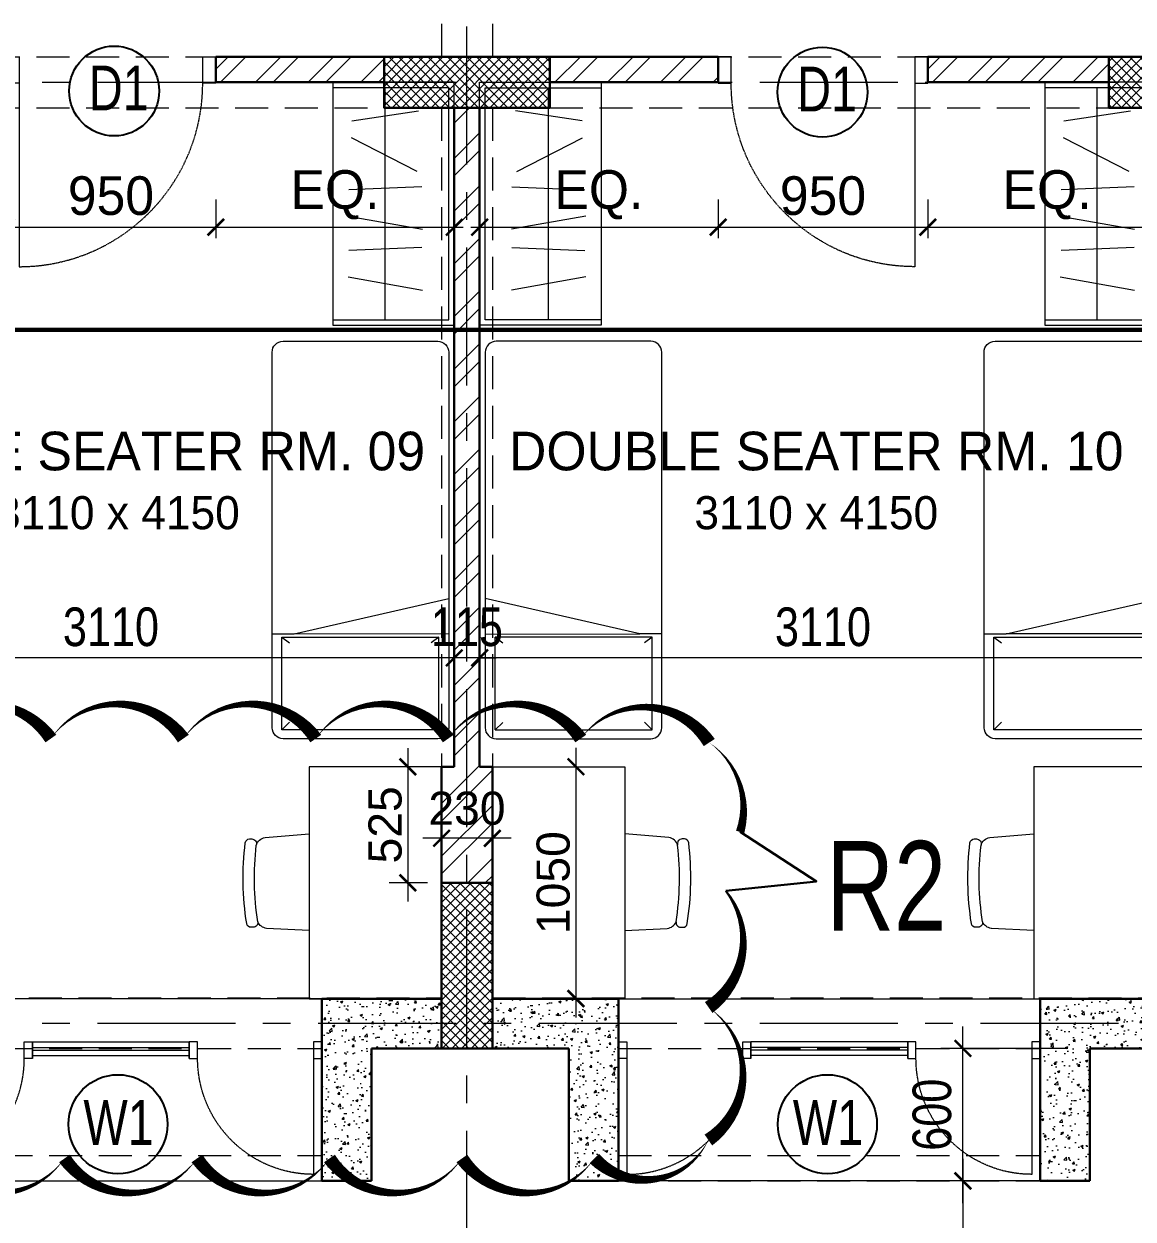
# Model space of a CAD drawing. Header units: millimetres. Extents: x -286480 to 108094, y -227925 to 10018.
# Drawn here: x -21978 to -16954, y -102869 to -97457 of the extents above; entities that cross this region are included whole.
import ezdxf

# ---------------------------------------------------------------- set-up
doc = ezdxf.new("R2010")
doc.units = ezdxf.units.MM
doc.header["$LTSCALE"] = 100
doc.header["$MEASUREMENT"] = 0
doc.header["$PDMODE"] = 67
doc.linetypes.add('CENTER', pattern=[2, 1.25, -0.25, 0.25, -0.25])
doc.linetypes.add('DASHED2', pattern=[0.375, 0.25, -0.125])
doc.layers.get('0').update_dxf_attribs({"lineweight": 25})
for name, color, linetype, lineweight in [('A-ANNO-COLUMN-HATCH', 253, 'Continuous', 9), ('A-ANNO-DOOR', 40, 'Continuous', 18), ('A-ANNO-GRID', 251, 'CENTER', 9), ('A-ANNO-TEXT', 7, 'Continuous', 25), ('A-ANNO-WALL', 1, 'Continuous', 30), ('A-Wall Sec', 1, 'Continuous', 30), ('AAC BLOCK HATCH', 253, 'Continuous', 5), ('ACC BLOCK', 211, 'Continuous', 30), ('beam', 3, 'Continuous', 20), ('dim', 7, 'Continuous', 13), ('DIM INTERIOR', 4, 'Continuous', 5), ('DW-NO', 7, 'Continuous', 25), ('FURNITURE LAYOUT', 37, 'Continuous', 15), ('GLASS', 150, 'Continuous', 5), ('S-COL', 4, 'Continuous', 30), ('WALL HATCH', 24, 'Continuous', 9)]:
    doc.layers.add(name, color=color, linetype=linetype, lineweight=lineweight)
doc.styles.add('ARIAL', font='arial.ttf', dxfattribs={"width": 0.8})
doc.styles.add('CENTURY-GOTHIC', font='GOTHIC.TTF', dxfattribs={"height": 175})
doc.styles.add('SIZE', font='arial.ttf', dxfattribs={"width": 0.75, "height": 200})
doc.styles.get("Standard").update_dxf_attribs({"font": 'sanss___.ttf'})
doc.styles.add('Tower', font='arial.ttf', dxfattribs={"height": 250})
doc.dimstyles.new('1.125', dxfattribs={"dimtxt": 175, "dimasz": 75, "dimexe": 50, "dimexo": 50, "dimgap": 50, "dimtad": 1, "dimdec": 0, "dimrnd": 5, "dimzin": 0, "dimdsep": 46, "dimtxsty": 'CENTURY-GOTHIC', "dimblk": 'ARCHTICK', "dimcen": 5, "dimdle": 40, "dimclrd": 256, "dimclre": 8, "dimclrt": 213, "dimadec": 0, "dimazin": 0, "dimtfac": 1, "dimtdec": 0, "dimtofl": 0, "dimtmove": 2, "dimatfit": 2, "dimldrblk": 'OPEN30', "dimfxl": 80, "dimtolj": 1, "dimtzin": 0, "dimlwd": 15, "dimlwe": 9, "dimarcsym": 1})
doc.dimstyles.new('D 75', dxfattribs={"dimtxt": 175, "dimasz": 75, "dimexe": 100, "dimexo": 100, "dimgap": 50, "dimtad": 1, "dimdec": 0, "dimrnd": 5, "dimzin": 0, "dimdsep": 46, "dimtxsty": 'ARIAL', "dimblk": 'ARCHTICK', "dimcen": 0.09, "dimdle": 100, "dimclrd": 256, "dimclrt": 256, "dimadec": 0, "dimazin": 0, "dimtfac": 1, "dimtdec": 0, "dimtix": 1, "dimtofl": 0, "dimtmove": 1, "dimatfit": 3, "dimfxl": 135, "dimtolj": 1, "dimtzin": 0, "dimlwd": 9, "dimlwe": 9, "dimarcsym": 0})
doc.dimstyles.new('D100', dxfattribs={"dimtxt": 175, "dimasz": 100, "dimexe": 85, "dimexo": 85, "dimgap": 25, "dimtad": 3, "dimdec": 0, "dimrnd": 5, "dimtxsty": 'Standard', "dimblk": 'ARCHTICK', "dimcen": 100, "dimdle": 85, "dimclrd": 256, "dimclre": 256, "dimclrt": 256, "dimadec": 0, "dimazin": 0, "dimtfac": 1, "dimtdec": 0, "dimtmove": 1, "dimatfit": 3, "dimfxl": 300, "dimlwd": -1, "dimlwe": -1, "dimarcsym": 0})

# ---------------------------------------------------------------- blocks, each defined once
blk = doc.blocks.new('_ArchTick')
at = {"const_width": 0.15}
blk.add_lwpolyline([(-0.5, -0.5), (0.5, 0.5)], dxfattribs=at)
blk = doc.blocks.new('*D33')
at = {"layer": 'Defpoints', "color": 0, "ltscale": 0.1, "transparency": 16777216}
for p in [(-23138.3, -100328), (-23138.3, -100661.5, -10.1), (-20028.3, -100661.5, -10.1)]:
    blk.add_point(p, dxfattribs=at)
at = {"layer": 'dim', "color": 0, "lineweight": 9, "ltscale": 0.1, "transparency": 16777216}
for p, q in [((-23138.3, -100561.5), (-23138.3, -100228)), ((-20028.3, -100561.5), (-20028.3, -100228))]:
    blk.add_line(p, q, dxfattribs=at)
at = {"layer": 'dim', "lineweight": 9, "ltscale": 0.1, "transparency": 16777216}
blk.add_line((-19928.3, -100328), (-23238.3, -100328), dxfattribs=at)
at = {"layer": 'dim', "lineweight": 9, "ltscale": 0.1, "transparency": 16777216, "xscale": 75, "yscale": 75, "zscale": 75, "rotation": 180}
blk.add_blockref('_ArchTick', (-23138.3, -100328), dxfattribs=at)
at = {"layer": 'dim', "lineweight": 9, "ltscale": 0.1, "transparency": 16777216, "xscale": 75, "yscale": 75, "zscale": 75}
blk.add_blockref('_ArchTick', (-20028.3, -100328), dxfattribs=at)
at = {"layer": 'dim', "ltscale": 0.1, "transparency": 16777216, "insert": (-21583.3, -100188.6), "char_height": 175, "attachment_point": 5, "style": 'ARIAL'}
blk.add_mtext('\\A1;3110', dxfattribs=at)
blk = doc.blocks.new('*D34')
at = {"layer": 'Defpoints', "color": 0, "ltscale": 0.1, "transparency": 16777216}
for p in [(-19913.3, -100328), (-19913.3, -100661.5, -10.1), (-16803.3, -100661.5, -10.1)]:
    blk.add_point(p, dxfattribs=at)
at = {"layer": 'dim', "color": 0, "lineweight": 9, "ltscale": 0.1, "transparency": 16777216}
for p, q in [((-19913.3, -100561.5), (-19913.3, -100228)), ((-16803.3, -100561.5), (-16803.3, -100228))]:
    blk.add_line(p, q, dxfattribs=at)
at = {"layer": 'dim', "lineweight": 9, "ltscale": 0.1, "transparency": 16777216}
blk.add_line((-16703.3, -100328), (-20013.3, -100328), dxfattribs=at)
at = {"layer": 'dim', "lineweight": 9, "ltscale": 0.1, "transparency": 16777216, "xscale": 75, "yscale": 75, "zscale": 75, "rotation": 180}
blk.add_blockref('_ArchTick', (-19913.3, -100328), dxfattribs=at)
at = {"layer": 'dim', "lineweight": 9, "ltscale": 0.1, "transparency": 16777216, "xscale": 75, "yscale": 75, "zscale": 75}
blk.add_blockref('_ArchTick', (-16803.3, -100328), dxfattribs=at)
at = {"layer": 'dim', "ltscale": 0.1, "transparency": 16777216, "insert": (-18358.3, -100188.6), "char_height": 175, "attachment_point": 5, "style": 'ARIAL'}
blk.add_mtext('\\A1;3110', dxfattribs=at)
blk = doc.blocks.new('*D35')
at = {"layer": 'Defpoints', "color": 0, "ltscale": 0.1, "transparency": 16777216}
for p in [(-20028.3, -100328), (-20028.3, -100651.5, 0), (-19913.3, -100651.5)]:
    blk.add_point(p, dxfattribs=at)
at = {"layer": 'dim', "color": 0, "lineweight": 9, "ltscale": 0.1, "transparency": 16777216}
for p, q in [((-20028.3, -100551.5), (-20028.3, -100228)), ((-19913.3, -100551.5), (-19913.3, -100228))]:
    blk.add_line(p, q, dxfattribs=at)
at = {"layer": 'dim', "lineweight": 9, "ltscale": 0.1, "transparency": 16777216}
for p, q in [((-20028.3, -100328), (-20103.3, -100328)), ((-19913.3, -100328), (-19838.3, -100328))]:
    blk.add_line(p, q, dxfattribs=at)
at = {"layer": 'dim', "lineweight": 9, "ltscale": 0.1, "transparency": 16777216, "xscale": 75, "yscale": 75, "zscale": 75}
blk.add_blockref('_ArchTick', (-20028.3, -100328), dxfattribs=at)
at = {"layer": 'dim', "lineweight": 9, "ltscale": 0.1, "transparency": 16777216, "xscale": 75, "yscale": 75, "zscale": 75, "rotation": 180}
blk.add_blockref('_ArchTick', (-19913.3, -100328), dxfattribs=at)
at = {"layer": 'dim', "ltscale": 0.1, "transparency": 16777216, "insert": (-19970.8, -100188.6), "char_height": 175, "attachment_point": 5, "style": 'ARIAL'}
blk.add_mtext('\\A1;115', dxfattribs=at)
blk = doc.blocks.new('*D46')
at = {"layer": 'Defpoints', "color": 0, "ltscale": 0.1, "transparency": 16777216}
for p in [(-17562.3, -102696.8, 3), (-17724.5, -104066.7), (-17334.8, -104066.7)]:
    blk.add_point(p, dxfattribs=at)
at = {"layer": 'dim', "lineweight": 9, "ltscale": 0.1, "transparency": 16777216}
blk.add_line((-17724.5, -102596.8), (-17724.5, -104166.7), dxfattribs=at)
at = {"layer": 'dim', "color": 0, "lineweight": 9, "ltscale": 0.1, "transparency": 16777216}
for p, q in [((-17662.3, -102696.8), (-17824.5, -102696.8)), ((-17434.8, -104066.7), (-17824.5, -104066.7))]:
    blk.add_line(p, q, dxfattribs=at)
at = {"layer": 'dim', "lineweight": 9, "ltscale": 0.1, "transparency": 16777216, "xscale": 75, "yscale": 75, "zscale": 75}
for p, rotation in [((-17724.5, -102696.8), 90), ((-17724.5, -104066.7), 270)]:
    blk.add_blockref('_ArchTick', p, dxfattribs=dict(at, rotation=rotation))
at = {"layer": 'dim', "ltscale": 0.1, "transparency": 16777216, "insert": (-17863.9, -103381.7), "char_height": 175, "attachment_point": 5, "rotation": 90, "style": 'ARIAL'}
blk.add_mtext('\\A1;1370', dxfattribs=at)
blk = doc.blocks.new('A$C0E3E786B-flat-1')
at = {"ltscale": 0.1}
for p, q in [((855.2, 288.7, 0), (240.1, -46.1, 0)), ((1735, -1224.8, 0), (922.8, 268.6, 0)), ((220.2, -113.9, 0), (1032.4, -1607.3, 0)), ((1532.3, -852, 0), (1444.7, -899.7, 0)), ((1444.7, -899.7, 0), (752.9, -1093.3, 0)), ((829.6, -1234.5, 0), (1444.7, -899.7, 0)), ((1500.5, -885, 0), (875.6, -1225.1, 0)), ((1500.5, -885, 0), (1482.4, -924.7, 0)), ((1701.1, -1254, 0), (1500.5, -885, 0)), ((875.6, -1225.1, 0), (918.9, -1231.4, 0)), ((1076.3, -1594.1, 0), (875.6, -1225.1, 0)), ((1701.1, -1254, 0), (1654.4, -1240.9, 0)), ((1076.3, -1594.1, 0), (1701.1, -1254, 0)), ((1100.1, -1627.4, 0), (1715.1, -1292.6, 0)), ((1076.3, -1594.1, 0), (1090.9, -1547.7, 0))]:
    blk.add_line(p, q, dxfattribs=at)
for centre, start_param, end_param in [((879, 244.7, 0), 1.628397, 3.199193), ((264, -90, 0), 3.199193, 4.76999), ((1691.3, -1248.7, 0), 0.057601, 1.628397), ((1076.2, -1583.5, 0), 4.76999, 6.340786)]:
    blk.add_ellipse(centre, major_axis=(21.3, -45.2), ratio=0.996988, start_param=start_param, end_param=end_param, dxfattribs=at)
blk = doc.blocks.new('*D102')
at = {"layer": 'Defpoints', "color": 0, "ltscale": 0.1, "transparency": 16777216}
for p in [(-29818.3, -102096.8), (-16803.3, -104261.7, 11.6), (-29818.3, -104840.3)]:
    blk.add_point(p, dxfattribs=at)
at = {"layer": 'dim', "color": 0, "lineweight": 9, "ltscale": 0.1, "transparency": 16777216}
for p, q in [((-29818.3, -102196.8), (-29818.3, -104940.3)), ((-16803.3, -104361.7), (-16803.3, -104940.3))]:
    blk.add_line(p, q, dxfattribs=at)
at = {"layer": 'dim', "lineweight": 9, "ltscale": 0.1, "transparency": 16777216}
blk.add_line((-16703.3, -104840.3), (-29918.3, -104840.3), dxfattribs=at)
at = {"layer": 'dim', "lineweight": 9, "ltscale": 0.1, "transparency": 16777216, "xscale": 75, "yscale": 75, "zscale": 75, "rotation": 180}
blk.add_blockref('_ArchTick', (-29818.3, -104840.3), dxfattribs=at)
at = {"layer": 'dim', "lineweight": 9, "ltscale": 0.1, "transparency": 16777216, "xscale": 75, "yscale": 75, "zscale": 75}
blk.add_blockref('_ArchTick', (-16803.3, -104840.3), dxfattribs=at)
at = {"layer": 'dim', "ltscale": 0.1, "transparency": 16777216, "insert": (-23310.8, -104700.9), "char_height": 175, "attachment_point": 5, "style": 'ARIAL'}
blk.add_mtext('\\A1;13015', dxfattribs=at)
blk = doc.blocks.new('door-700')
at = {"linetype": 'Continuous'}
for p, q in [((-50, 100), (-50, 800)), ((-800, 100), (-800, 0)), ((0, 100), (0, 0))]:
    blk.add_line(p, q, dxfattribs=at)
at = {"linetype": 'DASHED2', "ltscale": 0.1}
blk.add_arc((-50, 100), 700, 90, 180, dxfattribs=at)
at = {"linetype": 'Continuous'}
for points in [[(-750, 0), (-800, 0), (-800, 100), (-750, 100)], [(0, 0), (-50, 0), (-50, 100), (0, 100)]]:
    blk.add_3dface(points, dxfattribs=at)
blk = doc.blocks.new('*D151')
at = {"layer": 'Defpoints', "color": 0, "ltscale": 0.1, "transparency": 16777216}
for p in [(-22058.3, -98202.4, -6.7), (-21108.3, -98202.4, -6.7), (-21108.3, -98378)]:
    blk.add_point(p, dxfattribs=at)
at = {"layer": 'dim', "color": 8, "lineweight": 9, "ltscale": 0.1, "transparency": 16777216}
for p, q in [((-22058.3, -98252.4), (-22058.3, -98428)), ((-21108.3, -98252.4), (-21108.3, -98428))]:
    blk.add_line(p, q, dxfattribs=at)
at = {"layer": 'dim', "lineweight": 15, "ltscale": 0.1, "transparency": 16777216}
blk.add_line((-22098.3, -98378), (-21068.3, -98378), dxfattribs=at)
at = {"layer": 'dim', "lineweight": 15, "ltscale": 0.1, "transparency": 16777216, "xscale": 75, "yscale": 75, "zscale": 75, "rotation": 180}
blk.add_blockref('_ArchTick', (-22058.3, -98378), dxfattribs=at)
at = {"layer": 'dim', "lineweight": 15, "ltscale": 0.1, "transparency": 16777216, "xscale": 75, "yscale": 75, "zscale": 75}
blk.add_blockref('_ArchTick', (-21108.3, -98378), dxfattribs=at)
at = {"layer": 'dim', "color": 213, "ltscale": 0.1, "transparency": 16777216, "insert": (-21583.3, -98236.1), "char_height": 175, "attachment_point": 5, "style": 'CENTURY-GOTHIC'}
blk.add_mtext('\\A1;950', dxfattribs=at)
blk = doc.blocks.new('_Open30')
at = {"color": 0, "linetype": 'ByBlock', "lineweight": -2}
for p, q in [((-1, 0.268), (0, 0)), ((0, 0), (-1, -0.268)), ((0, 0), (-1, 0))]:
    blk.add_line(p, q, dxfattribs=at)
blk = doc.blocks.new('*D152')
at = {"layer": 'Defpoints', "color": 0, "ltscale": 0.1, "transparency": 16777216}
for p in [(-18833.3, -98202.4, -4.9), (-19913.3, -98317.4, -18.6), (-18833.3, -98378)]:
    blk.add_point(p, dxfattribs=at)
at = {"layer": 'dim', "color": 8, "lineweight": 9, "ltscale": 0.1, "transparency": 16777216}
for p, q in [((-18833.3, -98252.4), (-18833.3, -98428)), ((-19913.3, -98367.4), (-19913.3, -98428))]:
    blk.add_line(p, q, dxfattribs=at)
at = {"layer": 'dim', "lineweight": 15, "ltscale": 0.1, "transparency": 16777216}
blk.add_line((-19953.3, -98378), (-18793.3, -98378), dxfattribs=at)
at = {"layer": 'dim', "lineweight": 15, "ltscale": 0.1, "transparency": 16777216, "xscale": 75, "yscale": 75, "zscale": 75, "rotation": 180}
blk.add_blockref('_ArchTick', (-19913.3, -98378), dxfattribs=at)
at = {"layer": 'dim', "lineweight": 15, "ltscale": 0.1, "transparency": 16777216, "xscale": 75, "yscale": 75, "zscale": 75}
blk.add_blockref('_ArchTick', (-18833.3, -98378), dxfattribs=at)
at = {"layer": 'dim', "color": 213, "ltscale": 0.1, "transparency": 16777216, "insert": (-19373.3, -98231.4), "char_height": 175, "attachment_point": 5, "style": 'CENTURY-GOTHIC'}
blk.add_mtext('\\A1;EQ.', dxfattribs=at)
blk = doc.blocks.new('*D153')
at = {"layer": 'Defpoints', "color": 0, "ltscale": 0.1, "transparency": 16777216}
for p in [(-18833.3, -98202.4, -4.9), (-17883.3, -98202.4, -4.8), (-17883.3, -98378)]:
    blk.add_point(p, dxfattribs=at)
at = {"layer": 'dim', "color": 8, "lineweight": 9, "ltscale": 0.1, "transparency": 16777216}
for p, q in [((-18833.3, -98252.4), (-18833.3, -98428)), ((-17883.3, -98252.4), (-17883.3, -98428))]:
    blk.add_line(p, q, dxfattribs=at)
at = {"layer": 'dim', "lineweight": 15, "ltscale": 0.1, "transparency": 16777216}
blk.add_line((-18873.3, -98378), (-17843.3, -98378), dxfattribs=at)
at = {"layer": 'dim', "lineweight": 15, "ltscale": 0.1, "transparency": 16777216, "xscale": 75, "yscale": 75, "zscale": 75, "rotation": 180}
blk.add_blockref('_ArchTick', (-18833.3, -98378), dxfattribs=at)
at = {"layer": 'dim', "lineweight": 15, "ltscale": 0.1, "transparency": 16777216, "xscale": 75, "yscale": 75, "zscale": 75}
blk.add_blockref('_ArchTick', (-17883.3, -98378), dxfattribs=at)
at = {"layer": 'dim', "color": 213, "ltscale": 0.1, "transparency": 16777216, "insert": (-18358.3, -98236.1), "char_height": 175, "attachment_point": 5, "style": 'CENTURY-GOTHIC'}
blk.add_mtext('\\A1;950', dxfattribs=at)
blk = doc.blocks.new('*D154')
at = {"layer": 'Defpoints', "color": 0, "ltscale": 0.1, "transparency": 16777216}
for p in [(-17883.3, -98202.4, -4.8), (-16803.3, -98202.4, -18.9), (-16803.3, -98378)]:
    blk.add_point(p, dxfattribs=at)
at = {"layer": 'dim', "color": 8, "lineweight": 9, "ltscale": 0.1, "transparency": 16777216}
for p, q in [((-17883.3, -98252.4), (-17883.3, -98428)), ((-16803.3, -98252.4), (-16803.3, -98428))]:
    blk.add_line(p, q, dxfattribs=at)
at = {"layer": 'dim', "lineweight": 15, "ltscale": 0.1, "transparency": 16777216}
blk.add_line((-17923.3, -98378), (-16763.3, -98378), dxfattribs=at)
at = {"layer": 'dim', "lineweight": 15, "ltscale": 0.1, "transparency": 16777216, "xscale": 75, "yscale": 75, "zscale": 75, "rotation": 180}
blk.add_blockref('_ArchTick', (-17883.3, -98378), dxfattribs=at)
at = {"layer": 'dim', "lineweight": 15, "ltscale": 0.1, "transparency": 16777216, "xscale": 75, "yscale": 75, "zscale": 75}
blk.add_blockref('_ArchTick', (-16803.3, -98378), dxfattribs=at)
at = {"layer": 'dim', "color": 213, "ltscale": 0.1, "transparency": 16777216, "insert": (-17343.3, -98231.4), "char_height": 175, "attachment_point": 5, "style": 'CENTURY-GOTHIC'}
blk.add_mtext('\\A1;EQ.', dxfattribs=at)
blk = doc.blocks.new('*D155')
at = {"layer": 'Defpoints', "color": 0, "ltscale": 0.1, "transparency": 16777216}
for p in [(-21108.3, -98202.4, -6.7), (-20028.3, -98317.4, -18.6), (-20028.3, -98378)]:
    blk.add_point(p, dxfattribs=at)
at = {"layer": 'dim', "color": 8, "lineweight": 9, "ltscale": 0.1, "transparency": 16777216}
for p, q in [((-21108.3, -98252.4), (-21108.3, -98428)), ((-20028.3, -98367.4), (-20028.3, -98428))]:
    blk.add_line(p, q, dxfattribs=at)
at = {"layer": 'dim', "lineweight": 15, "ltscale": 0.1, "transparency": 16777216}
blk.add_line((-21148.3, -98378), (-19988.3, -98378), dxfattribs=at)
at = {"layer": 'dim', "lineweight": 15, "ltscale": 0.1, "transparency": 16777216, "xscale": 75, "yscale": 75, "zscale": 75, "rotation": 180}
blk.add_blockref('_ArchTick', (-21108.3, -98378), dxfattribs=at)
at = {"layer": 'dim', "lineweight": 15, "ltscale": 0.1, "transparency": 16777216, "xscale": 75, "yscale": 75, "zscale": 75}
blk.add_blockref('_ArchTick', (-20028.3, -98378), dxfattribs=at)
at = {"layer": 'dim', "color": 213, "ltscale": 0.1, "transparency": 16777216, "insert": (-20568.3, -98231.4), "char_height": 175, "attachment_point": 5, "style": 'CENTURY-GOTHIC'}
blk.add_mtext('\\A1;EQ.', dxfattribs=at)
blk = doc.blocks.new('*D240')
at = {"layer": 'Defpoints', "color": 0, "ltscale": 0.1, "transparency": 16777216}
for p in [(-17724.5, -102096.8), (-17149.5, -102096.8, -11.6), (-17562.3, -102696.8, 44.3)]:
    blk.add_point(p, dxfattribs=at)
at = {"layer": 'dim', "lineweight": 9, "ltscale": 0.1, "transparency": 16777216}
blk.add_line((-17724.5, -102796.8), (-17724.5, -101996.8), dxfattribs=at)
at = {"layer": 'dim', "color": 0, "lineweight": 9, "ltscale": 0.1, "transparency": 16777216}
for p, q in [((-17249.5, -102096.8), (-17824.5, -102096.8)), ((-17662.3, -102696.8), (-17824.5, -102696.8))]:
    blk.add_line(p, q, dxfattribs=at)
at = {"layer": 'dim', "lineweight": 9, "ltscale": 0.1, "transparency": 16777216, "xscale": 75, "yscale": 75, "zscale": 75}
for p, rotation in [((-17724.5, -102096.8), 90), ((-17724.5, -102696.8), 270)]:
    blk.add_blockref('_ArchTick', p, dxfattribs=dict(at, rotation=rotation))
at = {"layer": 'dim', "ltscale": 0.1, "transparency": 16777216, "insert": (-17863.8, -102396.8), "char_height": 175, "attachment_point": 5, "rotation": 90, "style": 'ARIAL'}
blk.add_mtext('\\A1;600', dxfattribs=at)
blk = doc.blocks.new('table')
at = {"layer": 'FURNITURE LAYOUT', "ltscale": 0.1, "extrusion": (0.00024973, 0.002858, 0.999996)}
for p, q in [((102448.2, -203232.7, 8), (102255.7, -203241.8, 8.1)), ((102248.5, -203652.8, 9.3), (102448.2, -203670.1, 9.3))]:
    blk.add_line(p, q, dxfattribs=at)
at = {"layer": 'FURNITURE LAYOUT', "ltscale": 0.1, "elevation": 7.1}
blk.add_lwpolyline([(102448.3, -202922.9), (103048.2, -202922.9), (103048.2, -203972.9), (102448.3, -203972.9)], close=True, dxfattribs=at)
at = {"layer": 'FURNITURE LAYOUT', "ltscale": 0.1, "extrusion": (0.00024973, 0.002858, 0.999996), "elevation": -547.2}
blk.add_lwpolyline([(102216, -203270, 0.431626), (102195.6, -203246), (102185.5, -203245.8, 0.368177), (102165.4, -203262.3, 0.069082), (102158.9, -203628.8, 0.368177), (102178.3, -203646), (102188.5, -203646.2, 0.497842), (102209, -203617.4)], format="xyb", dxfattribs=at)
at = {"layer": 'FURNITURE LAYOUT', "ltscale": 0.1, "extrusion": (0.00024973, 0.002858, 0.999996)}
for centre, radius, start, end in [((103479.8, -203469, -547.2), 1279.4, 171.0536, 186.6583), ((102261.7, -203291.1, -547.2), 50.4, 96.9051, 155.3357), ((102255.9, -203603.8, -547.2), 48.8, 196.1022, 261.3279)]:
    blk.add_arc(centre, radius, start, end, dxfattribs=at)
blk = doc.blocks.new('cb')
at = {"layer": 'FURNITURE LAYOUT', "ltscale": 0.1, "extrusion": (-0.008908, -0.002858, 0.999956)}
for p, q in [((-25800.7, -129393.6, 17.8), (-25800.7, -130443.6, 14.8)), ((-25632.1, -129587.2, 18.8), (-25969.4, -129527.9, 16)), ((-25967, -129720.4, 15.4), (-25636.4, -129706.4, 18.4)), ((-25632.1, -129862.6, 18), (-25969.4, -129803.2, 15.2)), ((-25967, -129995.7, 14.6), (-25636.4, -129981.8, 17.6)), ((-25945.4, -130063.9, 14.6), (-25647.1, -130217, 16.9)), ((-25649.6, -130293.4, 16.6), (-25950.5, -130338.9, 13.8))]:
    blk.add_line(p, q, dxfattribs=at)
at = {"layer": 'FURNITURE LAYOUT', "ltscale": 0.1, "extrusion": (-0.008908, -0.002858, 0.999956), "elevation": 617.5}
blk.add_lwpolyline([(-26112, -129367.4), (-26112.1, -130467.4), (-25562.1, -130467.4), (-25562, -129367.4)], close=True, dxfattribs=at)
blk.add_lwpolyline([(-25562, -129392.4), (-26087, -129392.4), (-26087.1, -130442.4), (-25562.1, -130442.4)], dxfattribs=at)
blk = doc.blocks.new('*D548')
at = {"layer": 'Defpoints', "color": 0, "ltscale": 0.1, "transparency": 16777216}
for p in [(-20085.8, -101026.9, 22.2), (-19855.8, -101026.9, -72.3), (-20085.8, -101144.9)]:
    blk.add_point(p, dxfattribs=at)
at = {"layer": 'DIM INTERIOR', "ltscale": 0.1, "transparency": 16777216}
for p, q in [((-19770.8, -101144.9), (-20170.8, -101144.9)), ((-20085.8, -101111.4), (-20085.8, -101229.9)), ((-19855.8, -101107), (-19855.8, -101229.9))]:
    blk.add_line(p, q, dxfattribs=at)
at = {"layer": 'DIM INTERIOR', "ltscale": 0.1, "transparency": 16777216, "xscale": 75, "yscale": 75, "zscale": 75, "rotation": 180}
blk.add_blockref('_ArchTick', (-20085.8, -101144.9), dxfattribs=at)
at = {"layer": 'DIM INTERIOR', "ltscale": 0.1, "transparency": 16777216, "xscale": 75, "yscale": 75, "zscale": 75}
blk.add_blockref('_ArchTick', (-19855.8, -101144.9), dxfattribs=at)
at = {"layer": 'DIM INTERIOR', "ltscale": 0.1, "transparency": 16777216, "insert": (-19970.8, -101009.9), "char_height": 175, "attachment_point": 5}
blk.add_mtext('{\\H0.85714x;230}', dxfattribs=at)
blk = doc.blocks.new('*D549')
at = {"layer": 'Defpoints', "color": 0, "ltscale": 0.1, "transparency": 16777216}
for p in [(-19620.1, -100820.9, -189), (-19631.9, -101870.9, -72.3), (-19477.4, -101870.9)]:
    blk.add_point(p, dxfattribs=at)
at = {"layer": 'DIM INTERIOR', "ltscale": 0.1, "transparency": 16777216}
for p, q in [((-19477.4, -100735.9), (-19477.4, -101955.9)), ((-19527.1, -100820.9), (-19392.4, -100820.9)), ((-19550.6, -101870.9), (-19392.4, -101870.9))]:
    blk.add_line(p, q, dxfattribs=at)
at = {"layer": 'DIM INTERIOR', "ltscale": 0.1, "transparency": 16777216, "xscale": 75, "yscale": 75, "zscale": 75}
for p, rotation in [((-19477.4, -100820.9), 90), ((-19477.4, -101870.9), 270)]:
    blk.add_blockref('_ArchTick', p, dxfattribs=dict(at, rotation=rotation))
at = {"layer": 'DIM INTERIOR', "ltscale": 0.1, "transparency": 16777216, "insert": (-19579.6, -101345.9), "char_height": 175, "attachment_point": 5, "rotation": 90}
blk.add_mtext('{\\H0.85714x;1050}', dxfattribs=at)
blk = doc.blocks.new('*D565')
at = {"layer": 'Defpoints', "color": 0, "ltscale": 0.1, "transparency": 16777216}
for p in [(-19945.2, -100821.7, 42.6), (-20238.5, -101346.8), (-19945.2, -101346.8, 42.6)]:
    blk.add_point(p, dxfattribs=at)
at = {"layer": 'DIM INTERIOR', "ltscale": 0.1, "transparency": 16777216}
for p, q in [((-20238.5, -100736.7), (-20238.5, -101431.8)), ((-20149.6, -100821.7), (-20323.5, -100821.7)), ((-20149.6, -101346.8), (-20323.5, -101346.8))]:
    blk.add_line(p, q, dxfattribs=at)
at = {"layer": 'DIM INTERIOR', "ltscale": 0.1, "transparency": 16777216, "xscale": 75, "yscale": 75, "zscale": 75}
for p, rotation in [((-20238.5, -100821.7), 90), ((-20238.5, -101346.8), 270)]:
    blk.add_blockref('_ArchTick', p, dxfattribs=dict(at, rotation=rotation))
at = {"layer": 'DIM INTERIOR', "ltscale": 0.1, "transparency": 16777216, "insert": (-20340.8, -101084.3), "char_height": 175, "attachment_point": 5, "rotation": 90}
blk.add_mtext('{\\H0.85714x;525}', dxfattribs=at)

msp = doc.modelspace()

# ---------------------------------------------------------------- hatches: boundary and pattern name
at = {"layer": 'A-ANNO-COLUMN-HATCH', "lineweight": 9, "ltscale": 0.1}
h = msp.add_hatch(dxfattribs=at)
h.set_pattern_fill('ANSI37', color=256, scale=250)
h.set_pattern_definition([(45, (-136543.228, -107872.07), (-22.097087, 22.097087), []), (135, (-136543.228, -107872.07), (-22.097087, -22.097087), [])])
h.paths.add_polyline_path([(-19595.8, -97606.8), (-20345.8, -97606.8), (-20345.8, -97836.8), (-19595.8, -97836.8)])
h = msp.add_hatch(dxfattribs=at)
h.set_pattern_fill('ANSI37', color=256, scale=250, angle=90)
h.set_pattern_definition([(135, (-88489.996, -224076.198), (-22.097087, -22.097087), []), (225, (-88489.996, -224076.198), (22.097087, -22.097087), [])])
h.paths.add_polyline_path([(-16313.1, -97606.8), (-17063.1, -97606.8), (-17063.1, -97836.8), (-16313.1, -97836.8)])
h = msp.add_hatch(dxfattribs=at)
h.set_pattern_fill('ANSI37', color=256, scale=250, angle=-90)
h.set_pattern_definition([(315, (-55775.98, 41020.55), (22.097087, 22.097087), []), (45, (-55775.98, 41020.55), (-22.097087, 22.097087), [])])
h.paths.add_polyline_path([(-20085.8, -101346.8), (-20085.8, -102096.8), (-19855.8, -102096.8), (-19855.8, -101346.8)])
at = {"layer": 'AAC BLOCK HATCH'}
h = msp.add_hatch(dxfattribs=at)
h.set_pattern_fill('AR-CONC', color=256, scale=15, style=0)
h.set_pattern_definition([(50, (-107661.08, 155862.14), (107.589027, -9.41282), [11.25, -123.75]), (355, (-107661.08, 155862.14), (-20.8127, 112.82882), [9, -99]), (100.451444, (-107652.12, 155861.36), (86.776327, 103.416), [9.56103, -105.171317]), (46.1842, (-107661.08, 155892.14), (160.0862, -24.82789), [16.875, -185.625]), (96.635635, (-107647.74, 155890.07), (140.19929, 146.11779), [14.34155, -157.75706]), (351.184164, (-107661.08, 155892.14), (140.19929, 146.11779), [13.5, -148.5]), (21, (-107646.08, 155884.64), (89.536058, -60.392834), [11.25, -123.75]), (326, (-107646.08, 155884.64), (36.4973, 108.772507), [9, -99]), (71.451445, (-107638.62, 155879.61), (126.033357, 48.379673), [9.56103, -105.171317]), (37.5, (-107661.083, 155862.143), (1.8239783, 49.934078), [0, -97.8, 0, -100.5, 0, -99.375]), (7.5, (-107661.083, 155862.14), (39.460431, 59.161757), [0, -57.3, 0, -95.55, 0, -37.875]), (327.5, (-107694.533, 155862.143), (80.0733654, -3.383231), [0, -37.5, 0, -117, 0, -155.25]), (317.5, (-107709.53, 155862.14), (87.477925, 15.015747), [0, -48.75, 0, -77.7, 0, -110.25])])
h.paths.add_polyline_path([(-20403.3, -102096.8), (-20085.8, -102096.8), (-20085.8, -101981.8), (-20628.3, -101981.8), (-20628.3, -102696.8), (-20403.3, -102696.8)])
h.paths.add_polyline_path([(-20085.8, -101871.8), (-20628.3, -101871.8), (-20628.3, -101981.8), (-20085.8, -101981.8)])
h.paths.add_polyline_path([(-19284.5, -101871.8), (-19855.8, -101871.8), (-19855.8, -101981.8), (-19284.5, -101981.8)])
h.paths.add_polyline_path([(-19284.5, -101981.8), (-19855.8, -101981.8), (-19855.8, -102096.8), (-19509.5, -102096.8), (-19509.5, -102696.8), (-19284.5, -102696.8)])
h = msp.add_hatch(dxfattribs=at)
h.set_pattern_fill('AR-CONC', color=256, scale=15, style=0)
h.set_pattern_definition([(50, (-116626.44, 121766.06), (107.589027, -9.41282), [11.25, -123.75]), (355, (-116626.44, 121766.06), (-20.8127, 112.82882), [9, -99]), (100.451444, (-116617.48, 121765.28), (86.776327, 103.416), [9.56103, -105.171317]), (46.1842, (-116626.44, 121796.06), (160.0862, -24.82789), [16.875, -185.625]), (96.635635, (-116613.1, 121793.99), (140.19929, 146.11779), [14.34155, -157.75706]), (351.184164, (-116626.44, 121796.06), (140.19929, 146.11779), [13.5, -148.5]), (21, (-116611.44, 121788.56), (89.536058, -60.392834), [11.25, -123.75]), (326, (-116611.44, 121788.56), (36.4973, 108.772507), [9, -99]), (71.451445, (-116603.98, 121783.53), (126.033357, 48.379673), [9.56103, -105.171317]), (37.5, (-116626.444, 121766.06), (1.823978, 49.934078), [0, -97.8, 0, -100.5, 0, -99.375]), (7.5, (-116626.444, 121766.06), (39.460431, 59.161757), [0, -57.3, 0, -95.55, 0, -37.875]), (327.5, (-116659.894, 121766.06), (80.0733654, -3.383231), [0, -37.5, 0, -117, 0, -155.25]), (317.5, (-116674.894, 121766.06), (87.477925, 15.015747), [0, -48.75, 0, -77.7, 0, -110.25])])
edge = h.paths.add_edge_path()
edge.add_line((-16803.3, -101871.8), (-16803.3, -102096.8))
edge.add_line((-16803.3, -102096.8), (-17149.5, -102096.8))
edge.add_line((-17149.5, -102096.8), (-17149.5, -102696.8))
edge.add_line((-17374.5, -101871.8), (-17374.5, -102696.8))
edge.add_line((-16803.3, -101871.8), (-17374.5, -101871.8))
edge.add_line((-17149.5, -102696.8), (-17374.5, -102696.8))
at = {"layer": 'WALL HATCH', "ltscale": 0.1}
h = msp.add_hatch(dxfattribs=at)
h.set_pattern_fill('ANSI32', color=256, scale=450, style=0)
h.set_pattern_definition([(45, (-13187.2, 27434.72), (-119.32427, 119.32427), []), (45, (-13107.65, 27434.72), (-119.32427, 119.32427), [])])
h.paths.add_polyline_path([(-21108.3, -97721.7), (-21108.3, -97606.8), (-20345.8, -97606.8), (-20345.8, -97721.8)])
h = msp.add_hatch(dxfattribs=at)
h.set_pattern_fill('ANSI32', color=256, scale=450, style=0)
h.set_pattern_definition([(45, (-11592.2, 27434.65), (-119.32427, 119.32427), []), (45, (-11512.65, 27434.65), (-119.32427, 119.32427), [])])
h.paths.add_polyline_path([(-19595.8, -97721.8), (-19595.8, -97606.8), (-18833.3, -97606.8), (-18833.3, -97721.8)])
h = msp.add_hatch(dxfattribs=at)
h.set_pattern_fill('ANSI32', color=256, scale=450, style=0)
h.set_pattern_definition([(45, (-9962.2, 27434.72), (-119.32427, 119.32427), []), (45, (-9882.65, 27434.72), (-119.32427, 119.32427), [])])
h.paths.add_polyline_path([(-17063.1, -97721.8), (-17063.1, -97606.8), (-17063.1, -97672.7), (-17063.1, -97606.8), (-17883.3, -97606.8), (-17883.3, -97721.8)])
h = msp.add_hatch(dxfattribs=at)
h.set_pattern_fill('ANSI32', color=256, scale=450, style=0)
h.paths.add_polyline_path([(-20028.3, -100821.8), (-19913.3, -100821.8), (-19913.3, -97836.7), (-20028.3, -97836.7)])
h = msp.add_hatch(dxfattribs=at)
h.set_pattern_fill('ANSI32', color=256, scale=450, style=0)
h.paths.add_polyline_path([(-20085.8, -101346.7), (-19855.8, -101346.7), (-19855.8, -100821.7), (-20085.8, -100821.7)])

# ---------------------------------------------------------------- linework, layer by layer
at = {"color": 12, "ltscale": 0.5, "true_color": 0xe00000, "const_width": 20, "elevation": 28.4}
msp.add_lwpolyline([(-30638.3, -99120.6), (-30638.3, -98843), (-13014.9, -98843), (-13014.9, -101769.8), (-5884.9, -101769.8), (-5884.9, -101903.5)], dxfattribs=at)
at = {"layer": 'A-ANNO-GRID', "ltscale": 5}
for p, q in [((-19970.8, -106094.8, -2.6), (-19970.8, -89828, -2.6)), ((-30644.8, -97721.8, 29.7), (-4817.6, -97721.8, 29.7)), ((-30644.8, -101981.8, 16.3), (-4817.6, -101981.8, 16.3))]:
    msp.add_line(p, q, dxfattribs=at)
at = {"layer": 'A-ANNO-WALL', "ltscale": 0.1, "extrusion": (5.90536e-11, 0.002858, 0.999996)}
for p, q in [((-21108.3, -97606.8, 36.4), (-20345.8, -97606.8, -2.6)), ((-21108.3, -97606.8, 36.4), (-21108.3, -97721.8, 36.7)), ((-21108.3, -97721.8, 36.7), (-20345.8, -97721.8, -2.6)), ((-20028.3, -100821.8, 38.9), (-20028.3, -97836.8, 30.4))]:
    msp.add_line(p, q, dxfattribs=at)
at = {"layer": 'A-ANNO-WALL', "ltscale": 0.1, "extrusion": (-5.90536e-11, 0.002858, 0.999996)}
for p, q in [((-18833.3, -97606.8, 29.7), (-19595.8, -97606.8, 29.7)), ((-18833.3, -97606.8, 38.2), (-18833.3, -97721.8, 38.5)), ((-17063.1, -97606.8, 31.2), (-17883.3, -97606.8, 38.3)), ((-17883.3, -97606.8, 38.3), (-17883.3, -97721.8, 38.6)), ((-18833.3, -97721.8, 30.1), (-19595.8, -97721.8, 30.1)), ((-17063.1, -97721.8, 32.1), (-17883.3, -97721.8, 38.6)), ((-19913.3, -100821.8, 38.9), (-19913.3, -97836.8, 30.4))]:
    msp.add_line(p, q, dxfattribs=at)
at = {"layer": 'A-ANNO-WALL', "ltscale": 0.1, "elevation": 38.9}
for points in [[(-20085.8, -101346.7), (-20085.8, -100821.7), (-20028.3, -100821.7)], [(-19855.8, -101346.8), (-19855.8, -100821.7), (-19913.3, -100821.8)]]:
    msp.add_lwpolyline(points, dxfattribs=at)
at = {"layer": 'A-Wall Sec', "color": 1, "ltscale": 0.5, "true_color": 0xf50000, "elevation": 18.1}
for points in [[(-26655.3, -100693.5, 0, 60, -0.520567), (-26055.3, -100693.5, 0, 60, -0.520567), (-25455.3, -100693.5, 0, 60, -0.520567), (-24855.3, -100693.5, 0, 60, -0.520567), (-24255.3, -100693.5, 0, 60, -0.520567), (-23655.3, -100693.5, 0, 60, -0.520567), (-23055.3, -100693.5, 0, 60, -0.520567), (-22455.3, -100693.5, 0, 60, -0.520567), (-21855.3, -100693.5, 0, 60, -0.520567), (-21255.3, -100693.5, 0, 60, -0.520567), (-20655.3, -100693.5, 0, 60, -0.520567), (-20055.3, -100693.5, 0, 60, -0.520567), (-19455.3, -100693.5, 0, 60, -0.520567), (-18873.3, -100711.5, 0, 39.1, -0.323029), (-18733.3, -101116.4, 0, 39.1, -0.323029)], [(-18799, -101382.6, 8.89, 60, -0.433272), (-18875.8, -101911.5, 0, 60, -0.520567), (-18877.1, -102511.5, 0, 60, -0.520567), (-19393.7, -102595, 0, 60, -0.520567), (-19993.7, -102595, 0, 60, -0.520567), (-20593.7, -102595, 0, 60, -0.520567), (-21193.7, -102595, 0, 60, -0.520567), (-21793.7, -102595, 0, 60, -0.520567), (-22393.7, -102595, 0, 60, -0.520567), (-22993.7, -102595, 0, 60, -0.520567), (-23593.7, -102595, 0, 60, -0.520567), (-24193.7, -102595, 0, 60, -0.520567), (-24793.7, -102595, 0, 60, -0.520567), (-25393.7, -102595, 0, 60, -0.520567), (-25993.7, -102595, 0, 60, -0.520567), (-26593.7, -102595, 0, 60, -0.520567)]]:
    msp.add_lwpolyline(points, format="xyseb", dxfattribs=at)
msp.add_lwpolyline([(-18733.3, -101116.4), (-18387.7, -101340.1), (-18799, -101382.6)], dxfattribs=at)
at = {"layer": 'ACC BLOCK', "ltscale": 0.5, "extrusion": (-5.90536e-11, 0.002858, 0.999996)}
for p, q in [((-20085.8, -101871.8, 44.1), (-20628.3, -101871.8, 44.1)), ((-20628.3, -101871.8, 44.1), (-20628.3, -102696.8, 44.1)), ((-16803.3, -101871.8, 44.1), (-17374.5, -101871.8, 44.1)), ((-17374.5, -101871.8, -11.6), (-17374.5, -102696.8, -11.6)), ((-20403.3, -102096.8, 44.1), (-20403.3, -102696.8, 44.1)), ((-16803.3, -102096.8, 44.1), (-17149.5, -102096.8, 44.1)), ((-17149.5, -102096.8, -11.6), (-17149.5, -102696.8, -11.6)), ((-20403.3, -102696.8, 44.1), (-20628.3, -102696.8, 44.1)), ((-17149.5, -102696.8, -11.6), (-17374.5, -102696.8, -11.6))]:
    msp.add_line(p, q, dxfattribs=at)
at = {"layer": 'ACC BLOCK', "ltscale": 0.5, "extrusion": (5.90536e-11, 0.002858, 0.999996)}
for p, q in [((-19855.8, -101871.8, 44.1), (-19284.5, -101871.8, 44.1)), ((-19284.5, -101871.8, -11.6), (-19284.5, -102696.8, -11.6)), ((-20403.3, -102096.8, 44.1), (-20085.8, -102096.8, 44.1)), ((-19855.8, -102096.8, 44.1), (-19509.5, -102096.8, 44.1)), ((-19509.5, -102096.8, -11.6), (-19509.5, -102696.8, -11.6)), ((-19509.5, -102696.8, -11.6), (-19284.5, -102696.8, -11.6))]:
    msp.add_line(p, q, dxfattribs=at)
at = {"layer": 'beam', "linetype": 'DASHED2', "ltscale": 6}
for p, q in [((-20085.8, -96106.8, -12.6), (-20085.8, -97605.7, -87.1)), ((-19855.8, -96106.8, -12.6), (-19855.8, -97605.7, -87.1)), ((-22820.8, -97606.8, -2.6), (-20345.8, -97606.8, -2.6)), ((-19595.8, -97606.8, -2.6), (-17063.1, -97606.8, 31.2)), ((-22820.8, -97836.8, -2.6), (-20345.8, -97836.8, -2.6)), ((-20085.8, -97836.8, 7.5), (-20085.8, -101346.8, -37.7)), ((-19855.8, -97836.8, 7.5), (-19855.8, -101346.8, -37.7)), ((-19595.8, -97836.8, -2.6), (-17063.1, -97836.8, 31.2)), ((-23080.8, -101866.8, 42.6), (-20085.8, -101866.8, 44.1)), ((-19855.8, -101866.8, -2.6), (-16803.3, -101866.8, 25.5)), ((-22538.3, -102096.8, 42.9), (-20628.3, -102096.8, 43.8)), ((-20628.3, -102096.8, 43.8), (-20628.3, -102581.8, 44.1)), ((-20403.3, -102096.8, 44), (-20403.3, -102696.8, 44.3)), ((-20403.3, -102096.8, 44), (-20085.8, -102096.8, 44.1)), ((-19855.8, -102096.8, -2.6), (-19509.5, -102096.8, 1)), ((-19284.5, -102096.8, 3.4), (-17374.5, -102096.8, 23.7)), ((-17149.5, -102096.8, 26.1), (-16803.3, -102096.8, 28)), ((-22538.3, -102581.8, 42.6), (-20628.3, -102581.8, 44.1)), ((-19284.5, -102581.8, 36.1), (-17374.5, -102581.8, 37.6)), ((-22763.3, -102696.8, 42.6), (-20403.3, -102696.8, 42.6))]:
    msp.add_line(p, q, dxfattribs=at)
at = {"layer": 'beam', "linetype": 'DASHED2', "ltscale": 6, "elevation": -11.6}
for points in [[(-19509.5, -102096.8), (-19509.5, -102696.8), (-17149.5, -102696.8)], [(-19284.5, -102096.8), (-19284.5, -102581.8)], [(-17374.5, -102096.8), (-17374.5, -102581.8)], [(-17149.5, -102096.8), (-17149.5, -102696.8)]]:
    msp.add_lwpolyline(points, dxfattribs=at)
at = {"layer": 'DW-NO', "color": 51}
for centre, radius in [((-21568.6, -97761.2, 297), 203.6), ((-18360.4, -97766.1, 106.2), 203.6), ((-21551.4, -102440.1, -352.9), 224.4), ((-18338.3, -102440.1, -352.9), 224.4)]:
    msp.add_circle(centre, radius, dxfattribs=at)
at = {"layer": 'GLASS', "ltscale": 0.1, "extrusion": (5.90536e-11, 0.002858, 0.999996)}
for p, q in [((-20628.3, -101871.8, 42.6), (-22538.3, -101871.8, 42.6)), ((-21938.3, -102066.8, 42.5), (-21228.3, -102066.8, 42.5)), ((-21938.3, -102091.8, 42.6), (-21228.3, -102091.8, 42.6)), ((-21938.3, -102104.3, 42.6), (-21228.3, -102104.3, 42.6)), ((-21938.3, -102129.3, 42.7), (-21228.3, -102129.3, 42.7)), ((-22538.3, -102696.8, 44.3), (-20628.3, -102696.8, 44.3))]:
    msp.add_line(p, q, dxfattribs=at)
at = {"layer": 'GLASS', "ltscale": 0.1, "extrusion": (-5.90536e-11, 0.002858, 0.999996)}
for p, q in [((-19284.5, -101871.8, -11.6), (-17374.5, -101871.8, -11.6)), ((-17974.5, -102066.8, -11.6), (-18684.5, -102066.8, -11.6)), ((-17974.5, -102091.8, -11.6), (-18684.5, -102091.8, -11.6)), ((-17974.5, -102104.3, -11.5), (-18684.5, -102104.3, -11.5)), ((-17974.5, -102129.3, -11.4), (-18684.5, -102129.3, -11.4)), ((-17374.5, -102696.8, -11.6), (-19284.5, -102696.8, -11.6))]:
    msp.add_line(p, q, dxfattribs=at)
at = {"layer": 'S-COL', "ltscale": 0.1}
for points, elevation in [([(-19595.8, -97606.8), (-20345.8, -97606.8), (-20345.8, -97836.8), (-19595.8, -97836.8)], -2.6), ([(-16313.1, -97606.8), (-17063.1, -97606.8), (-17063.1, -97836.8), (-16313.1, -97836.8)], 31.2), ([(-20085.8, -101346.8), (-20085.8, -102096.8), (-19855.8, -102096.8), (-19855.8, -101346.8)], -2.6)]:
    msp.add_lwpolyline(points, close=True, dxfattribs=dict(at, elevation=elevation))

# ---------------------------------------------------------------- block references
at = {"layer": 'A-ANNO-DOOR', "extrusion": (5.90536e-11, 0.002858, 0.999996), "xscale": 1.187500030388742, "yscale": 1.187500030388742, "zscale": 1.187500030388742, "rotation": 180}
msp.add_blockref('door-700', (-22058.3, -97606.5, -242.6), dxfattribs=at)
at = {"layer": 'A-ANNO-DOOR', "extrusion": (-5.90536e-11, 0.002858, 0.999996), "xscale": -1.187500030388742, "yscale": 1.187500030388742, "zscale": 1.187500030388742, "rotation": 180}
msp.add_blockref('door-700', (-17883.3, -97606.5, -240.7), dxfattribs=at)
at = {"layer": 'FURNITURE LAYOUT', "rotation": 180}
for name, p in [('cb', (-46141.5, -228190.4, 18.1)), ('cb', (-42916.5, -228190.4, 16.9)), ('table', (83192.4, -304794.7, 31.9))]:
    msp.add_blockref(name, p, dxfattribs=at)
at = {"layer": 'FURNITURE LAYOUT', "xscale": -1, "rotation": 180}
for name, p in [('cb', (6199.9, -228190.4, 18.1)), ('table', (-123133.9, -304794.7, 31.9)), ('table', (-119851.4, -304794.7, 32.6))]:
    msp.add_blockref(name, p, dxfattribs=at)
at = {"layer": 'FURNITURE LAYOUT', "ltscale": 0.1, "extrusion": (5.3212e-11, 0.002858, 0.999996), "zscale": -0.9999999999999997, "rotation": 331.4407747082076}
msp.add_blockref('A$C0E3E786B-flat-1', (-23251.8, -98738.7, -252), dxfattribs=at)
at = {"layer": 'FURNITURE LAYOUT', "ltscale": 0.1, "extrusion": (-0.000249617, -0.002858, -0.999996), "rotation": 331.4472031888076}
msp.add_blockref('A$C0E3E786B-flat-1', (19914.4, -98738.9, 257.4), dxfattribs=at)
at = {"layer": 'FURNITURE LAYOUT', "ltscale": 0.1, "extrusion": (0.000249617, -0.002858, -0.999996), "xscale": -1, "rotation": 28.55279681133499}
msp.add_blockref('A$C0E3E786B-flat-1', (20027.1, -98738.9, 247.5), dxfattribs=at)
at = {"layer": 'FURNITURE LAYOUT', "ltscale": 0.1, "extrusion": (-5.3212e-11, 0.002858, 0.999996), "xscale": -1, "zscale": -1, "rotation": 28.55922529164978}
msp.add_blockref('A$C0E3E786B-flat-1', (-16689.8, -98738.7, -252), dxfattribs=at)
at = {"layer": 'GLASS', "linetype": 'Continuous', "lineweight": 13, "extrusion": (5.90536e-11, 0.002858, 0.999996), "xscale": 0.7500000025815086, "yscale": 0.7500000025815086, "zscale": 0.7500000025815086, "rotation": 180}
msp.add_blockref('door-700', (-22538.3, -102066.5, -249.2), dxfattribs=at)
at = {"layer": 'GLASS', "linetype": 'Continuous', "lineweight": 13, "extrusion": (-5.90536e-11, -0.002858, -0.999996), "xscale": 0.7500000025815086, "yscale": 0.7500000025815086, "zscale": -0.7500000025815087, "rotation": 180}
msp.add_blockref('door-700', (20628.3, -102066.5, 249.2), dxfattribs=at)
at = {"layer": 'GLASS', "linetype": 'Continuous', "lineweight": 13, "extrusion": (5.90536e-11, -0.002858, -0.999996), "xscale": -0.7500000025815086, "yscale": 0.7500000025815087, "zscale": -0.7500000025815086, "rotation": 180}
msp.add_blockref('door-700', (19284.5, -102066.3, 303.3), dxfattribs=at)
at = {"layer": 'GLASS', "linetype": 'Continuous', "lineweight": 13, "extrusion": (-5.90536e-11, 0.002858, 0.999996), "xscale": -0.7500000025815086, "yscale": 0.7500000025815087, "zscale": 0.7500000025815087, "rotation": 180}
msp.add_blockref('door-700', (-17374.5, -102066.3, -303.3), dxfattribs=at)

# ---------------------------------------------------------------- texts
at = {"layer": 'A-ANNO-TEXT', "char_height": 150, "width": 2908.602, "attachment_point": 5, "style": 'Tower'}
for s, insert in [('{\\fCentury Gothic|b0|i0|c0|p34;\\H1.1667x;DOUBLE SEATER RM. 09\\P\\H0.85714x;3110 x 4150}', (-21551.9, -99525.9, 41.3)), ('{\\fCentury Gothic|b0|i0|c0|p34;\\H1.1667x;DOUBLE SEATER RM. 10\\P\\H0.85714x;3110 x 4150}', (-18388.6, -99525.9, 41.3))]:
    msp.add_mtext(s, dxfattribs=dict(at, insert=insert))
at = {"layer": 'A-Wall Sec', "color": 1, "ltscale": 0.5, "true_color": 0xf50000, "style": 'SIZE', "width": 0.75}
msp.add_text('R2', height=405.33, dxfattribs=at).set_placement((-18342.8, -101562.8, 19.1))
at = {"layer": 'DW-NO', "color": 51, "style": 'SIZE', "width": 0.75}
for s, p in [('D1', (-21683.3, -97848.8, 297)), ('D1', (-18475.1, -97853.7, 106.2)), ('W1', (-21707.8, -102533.3, -352.9)), ('W1', (-18494.7, -102533.3, -352.9))]:
    msp.add_text(s, height=202.67, dxfattribs=at).set_placement(p)

# ---------------------------------------------------------------- dimensions: what is measured, and where the dimension line sits
at = {"layer": 'dim', "ltscale": 0.1}
for base, p1, p2, picture, middle in [((-20028.3, -98378, 43.2), (-21108.3, -98202.4, 36.6), (-20028.3, -98317.4, 24.7), '*D155', (-20568.3, -98231.4, 43.2)), ((-18833.3, -98378, 43.2), (-19913.3, -98317.4, 24.7), (-18833.3, -98202.4, 38.4), '*D152', (-19373.3, -98231.4, 43.2)), ((-16803.3, -98378, 43.2), (-17883.3, -98202.4, 38.5), (-16803.3, -98202.4, 24.3), '*D154', (-17343.3, -98231.4, 43.2))]:
    dim = msp.add_linear_dim(base=base, p1=p1, p2=p2, angle=180, text='EQ.', dimstyle='1.125', dxfattribs=at)
    dim.commit()
    dim.dimension.update_dxf_attribs({"geometry": picture, "text_midpoint": middle})
for base, p1, p2, angle, dimstyle, picture, middle in [((-21108.3, -98378, 43.2), (-22058.3, -98202.4, 36.6), (-21108.3, -98202.4, 36.6), 180, '1.125', '*D151', (-21583.3, -98236.1, 43.2)), ((-17883.3, -98378, 43.2), (-18833.3, -98202.4, 38.4), (-17883.3, -98202.4, 38.5), 180, '1.125', '*D153', (-18358.3, -98236.1, 43.2)), ((-23138.3, -100328, 46.1), (-20028.3, -100661.5, 36), (-23138.3, -100661.5, 36), 180, 'D 75', '*D33', (-21583.3, -100188.6, 46.1)), ((-19913.3, -100328, 46.1), (-16803.3, -100661.5, 36), (-19913.3, -100661.5, 36), 180, 'D 75', '*D34', (-18358.3, -100188.6, 46.1)), ((-17724.5, -102096.8), (-17562.3, -102696.8, 44.3), (-17149.5, -102096.8, -11.6), 90, 'D 75', '*D240', (-17863.8, -102396.8)), ((-17724.5, -104066.7, 41.3), (-17562.3, -102696.8, 44.3), (-17334.8, -104066.7, 41.3), 90, 'D 75', '*D46', (-17863.9, -103381.7, 41.3))]:
    dim = msp.add_linear_dim(base=base, p1=p1, p2=p2, angle=angle, dimstyle=dimstyle, dxfattribs=at)
    dim.commit()
    dim.dimension.update_dxf_attribs({"geometry": picture, "text_midpoint": middle})
for base, p1, p2, picture, middle in [((-20028.3, -100328, 46.1), (-19913.3, -100651.5, 46.1), (-20028.3, -100651.5, 46.1), '*D35', (-19970.8, -100188.6, 46.1)), ((-29818.3, -104840.3, 29.7), (-16803.3, -104261.7, 41.3), (-29818.3, -102096.8, 29.7), '*D102', (-23310.8, -104700.9, 29.7))]:
    dim = msp.add_linear_dim(base=base, p1=p1, p2=p2, dimstyle='D 75', dxfattribs=at)
    dim.commit()
    dim.dimension.update_dxf_attribs({"geometry": picture, "text_midpoint": middle})
at = {"layer": 'DIM INTERIOR', "color": 3, "ltscale": 0.1}
for base, p1, p2, angle, picture, middle in [((-20238.5, -101346.8, -3.6), (-19945.2, -100821.7, 38.9), (-19945.2, -101346.8, 38.9), 90, '*D565', (-20340.8, -101084.3, -3.6)), ((-19477.4, -101870.9, 45), (-19620.1, -100820.9, -144), (-19631.9, -101870.9, -27.3), 270, '*D549', (-19579.6, -101345.9, 45))]:
    dim = msp.add_linear_dim(base=base, p1=p1, p2=p2, angle=angle, text='{\\H0.85714x;<>}', dimstyle='D100', override={"dimasz": 75, "dimfxl": 90, "dimfxlon": 1}, dxfattribs=at)
    dim.commit()
    dim.dimension.update_dxf_attribs({"geometry": picture, "text_midpoint": middle})
dim = msp.add_linear_dim(base=(-20085.8, -101144.9, 41.4), p1=(-19855.8, -101026.9, -31), p2=(-20085.8, -101026.9, 63.5), text='{\\H0.85714x;<>}', dimstyle='D100', override={"dimasz": 75, "dimfxl": 90, "dimfxlon": 1}, dxfattribs=at)
dim.commit()
dim.dimension.update_dxf_attribs({"geometry": '*D548', "text_midpoint": (-19970.8, -101112.2, 41.4), "dimtype": 160})

doc.saveas('drawing.dxf')
